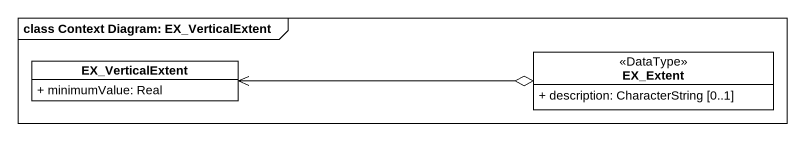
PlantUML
@startuml
mainframe class Context Diagram: EX_VerticalExtent
hide circle
hide empty members
skinparam classAttributeIconSize 0
class EX_VerticalExtent #FFFFFF {
  + minimumValue: Real
}
class EX_Extent <<DataType>> #FFFFFF {
  + description: CharacterString [0..1]
}
EX_VerticalExtent <-right-o EX_Extent
@enduml
